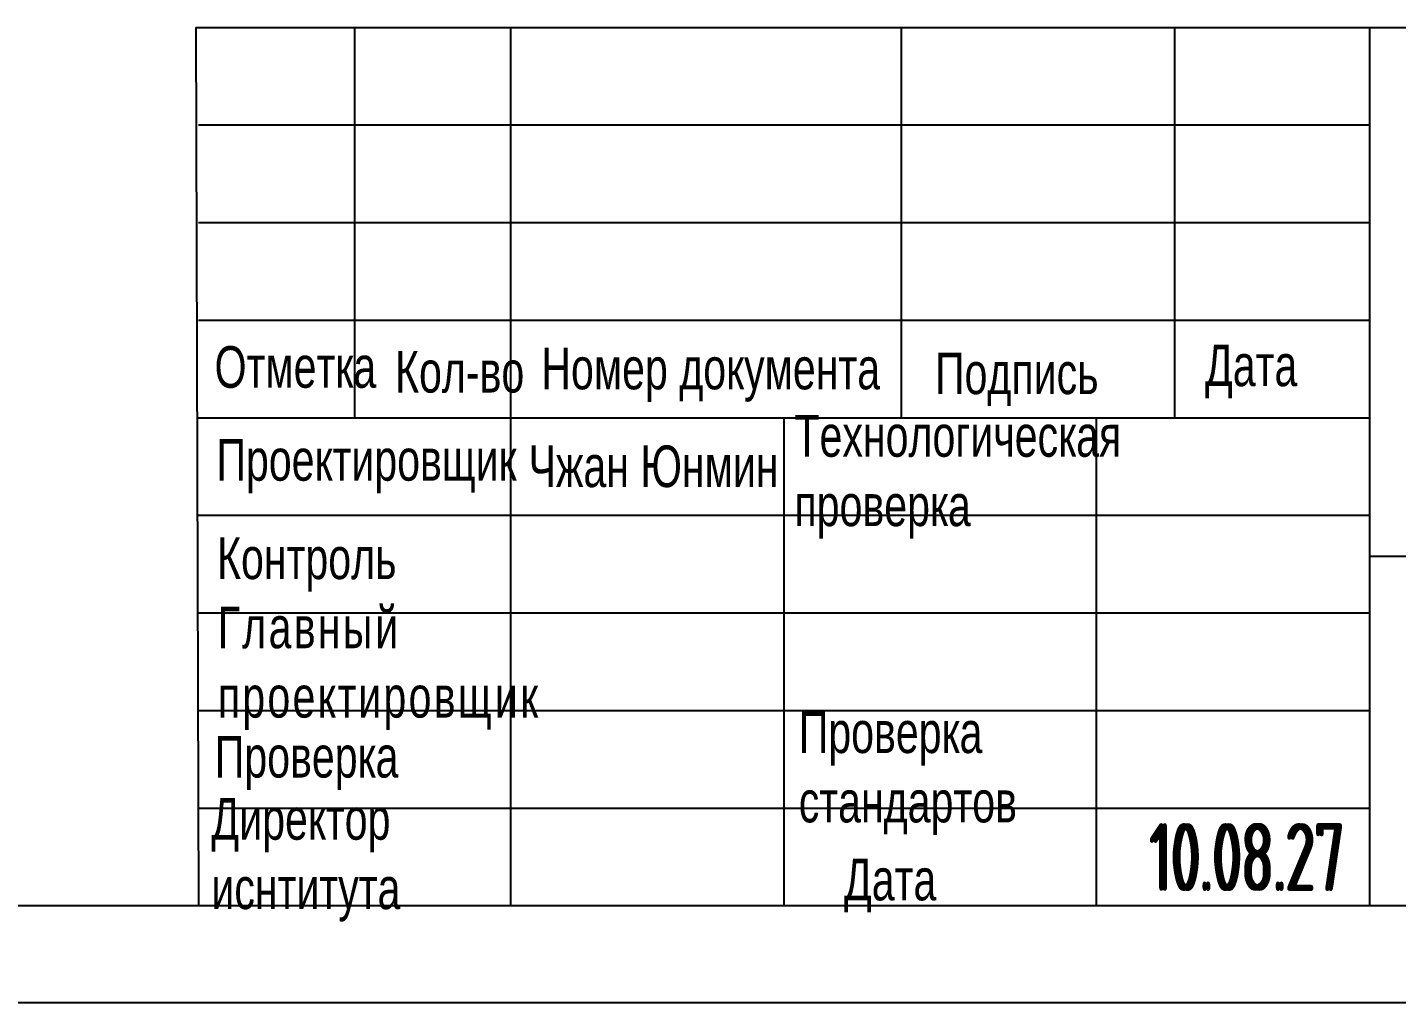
# Model space of a CAD drawing. Header units: millimetres. Extents: x -44903 to -2851, y -697 to 17820.
# Drawn here: x -31400 to -27167, y 0 to 3016 of the extents above; entities that cross this region are included whole.
import ezdxf
from ezdxf.enums import TextEntityAlignment as Align

# ---------------------------------------------------------------- set-up
doc = ezdxf.new("R2010")
doc.units = ezdxf.units.MM
doc.header["$LTSCALE"] = 600
doc.linetypes.add('F', pattern=[0.75, 0.5, -0.25])
for name, color, linetype in [('01', 7, 'Continuous'), ('02', 1, 'Continuous'), ('04', 2, 'F'), ('11', 3, 'Continuous'), ('THICK', 7, 'Continuous')]:
    doc.layers.add(name, color=color, linetype=linetype)
doc.styles.get("Standard").update_dxf_attribs({"font": 'isocp', "width": 0.707, "bigfont": 'intecad.shx'})

# ---------------------------------------------------------------- blocks, each defined once
blk = doc.blocks.new('*U215')
at = {"layer": '01'}
blk.add_lwpolyline([(25, 5), (415, 5)], dxfattribs=at)
at = {"layer": '02'}
blk.add_lwpolyline([(0, 0), (420, 0)], dxfattribs=at)

msp = doc.modelspace()

# ---------------------------------------------------------------- linework, layer by layer
at = {"layer": 'THICK'}
for p, q in [((-30878.5317, 3015.6271), (-30870.2939, 300)), ((-30878.5317, 3015.6271), (-20007.7855, 3015.6271)), ((-30387.6719, 3014.3173), (-30387.6719, 3015.6271)), ((-30387.5158, 1808.6817), (-30387.5158, 3015.6271)), ((-29904.7376, 300), (-29904.7376, 3015.6271)), ((-28697.7922, 1808.6817), (-28697.7922, 3015.6271)), ((-27852.9305, 1808.6817), (-27852.9305, 3015.6271)), ((-27249.4578, 300), (-27249.4578, 3015.6271)), ((-30870.2939, 2110.4181), (-27249.4578, 2110.4181)), ((-30870.2939, 1808.6817), (-27249.4578, 1808.6817)), ((-29059.8758, 300), (-29059.8758, 1808.6817)), ((-28094.3195, 300), (-28094.3195, 1808.6817)), ((-27249.4578, 1381.0198), (-23930.358, 1381.0198)), ((-30870.2939, 300), (-20007.7855, 300))]:
    msp.add_line(p, q, dxfattribs=at)
at = {"layer": 'THICK', "color": 3}
for p, q in [((-30870.2939, 2713.8907), (-27249.4578, 2713.8907)), ((-30870.2939, 2412.1544), (-27249.4578, 2412.1544)), ((-30870.2939, 1506.9454), (-27249.4578, 1506.9454)), ((-30870.2939, 1205.209), (-27249.4578, 1205.209)), ((-30870.2939, 903.4727), (-27249.4578, 903.4727)), ((-30870.2939, 601.7363), (-27249.4578, 601.7363))]:
    msp.add_line(p, q, dxfattribs=at)
for p in [(-30870.2939, 601.7363), (-30870.2939, 300)]:
    msp.add_point(p, dxfattribs=at)

# ---------------------------------------------------------------- block references
at = {"layer": '04', "xscale": 60, "yscale": 60, "zscale": 60}
msp.add_blockref('*U215', (-44903.3791, 0), dxfattribs=at)

# ---------------------------------------------------------------- texts
at = {"layer": '01', "char_height": 128.675652, "attachment_point": 1}
for s, insert in [('{\\fArial|b0|i0|c204|p34;Отметка}', (-30821.0141, 2030.0193)), ('{\\fArial|b0|i0|c204|p34;Дата}', (-27759.2791, 2034.9533)), ('{\\fArial|b0|i0|c204|p34;Кол-во}', (-30262.9882, 2015.2173)), ('{\\fArial|b0|i0|c204|p34;Номер документа}', (-29810.9797, 2025.1185)), ('{\\fArial|b0|i0|c204|p34;Подпись}', (-28593.8488, 2010.2833)), ('{\\fArial|b0|i0|c204|p34;Технологическая\\Pпроверка}', (-29028.4663, 1816.6053)), ('{\\fArial|b0|i0|c204|p34;Проектировщик}', (-30815.3516, 1742.5952)), ('{\\fArial|b0|i0|c204|p34;\\C3;Чжан Юнмин}', (-29850.4654, 1722.826)), ('{\\fArial|b0|i0|c204|p34;Контроль}', (-30813.3165, 1438.2571)), ('{\\fArial|b0|i0|c204|p34;\\W0.707;\\T1.1;Главный\\Pпроектировщик}', (-30811.1862, 1224.5242)), ('{\\fArial|b0|i0|c204|p34;Проверка}', (-30820.3851, 824.647)), ('{\\fArial|b0|i0|c204|p34;Директор\\Pиснтитута}', (-30830.9394, 632.4432)), ('{\\fArial|b0|i0|c204|p34;Дата}', (-28875.3796, 444.9508))]:
    msp.add_mtext(s, dxfattribs=dict(at, insert=insert))
at = {"layer": '01', "insert": (-29015.0812, 900.4864), "char_height": 128.675652, "width": 1537.944477, "attachment_point": 1}
msp.add_mtext('{\\fArial|b0|i0|c204|p34;Проверка\\Pстандартов}', dxfattribs=at)
at = {"layer": '11', "width": 0.642055}
for height, p, p2 in [(210.17023, (-27934.2057, 345.0365), (-27333.7193, 345.0365)), (210, (-27923.3791, 345), (-27323.3791, 345))]:
    msp.add_text('10.08.27', height=height, dxfattribs=at).set_placement(p, p2, align=Align.FIT)

doc.saveas('drawing.dxf')
